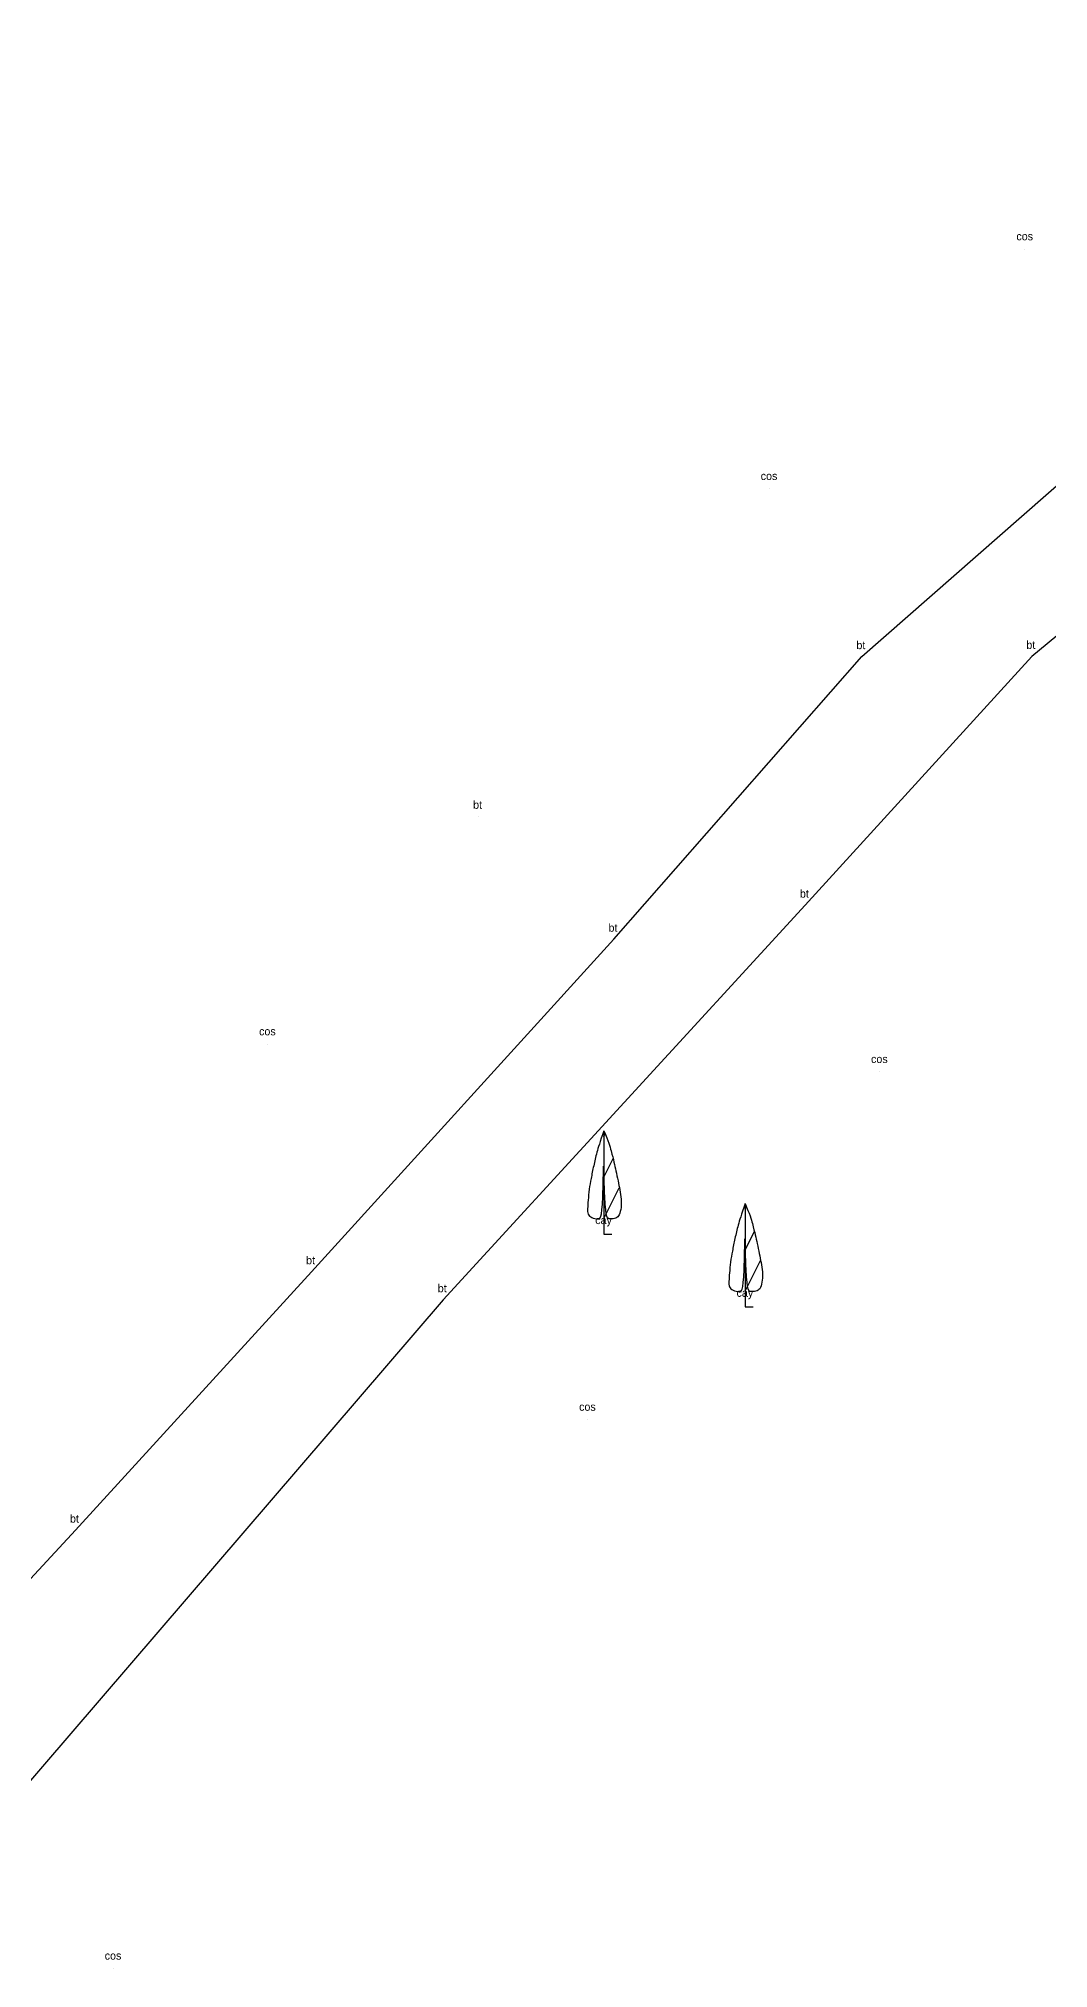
# Model space of a CAD drawing. Extents: x 543979 to 544300, y 1852451 to 1852854.
# Drawn here: x 544234.85 to 544260.07, y 1852514.12 to 1852562.35 of the extents above; entities that cross this region are included whole.
import ezdxf

# ---------------------------------------------------------------- set-up
doc = ezdxf.new("R2010")
doc.units = 0
for name, color, linetype in [('Level 2', 7, 'Continuous'), ('Level 30', 7, 'Continuous'), ('Level 4', 7, 'Continuous'), ('Level 5', 7, 'Continuous')]:
    doc.layers.add(name, color=color, linetype=linetype)

# ---------------------------------------------------------------- blocks, each defined once
blk = doc.blocks.new('POINT_DISPLAY')
blk.add_line((0, 0), (0, 0))
blk = doc.blocks.new('A$C63284C57')
at = {"layer": 'Level 5'}
blk.add_line((9.2, 8.5), (9.2, 0), dxfattribs=at)
for points in [[(9.2, 57.4), (9.2, 13.9)], [(9.2, 57.4), (9.2, 0), (13.7, 0)], [(9.2, 57.4), (9.2, 57.1)], [(9.2, 54.3), (9.9, 55.6)], [(9.2, 31.6), (14.4, 42)], [(9.2, 8.8), (17.7, 25.8)], [(9.2, 13.9), (9.2, 6.5)], [(9.2, 6.5), (9.2, 1.5)], [(9.2, 1.5), (9.2, 0)]]:
    blk.add_lwpolyline(points, dxfattribs=at)
for points in [[(9.2, 57.4), (7.1, 51.1), (5.2, 45.2), (3.6, 38.1), (2.1, 30.7), (1.1, 25.1), (0.5, 18.5), (0.2, 14.1), (0.2, 10.9), (2.4, 9.1), (6.1, 8.3), (9.2, 8.5), (9.2, 57.4), (9.2, 8.5)], [(9.2, 57.4), (11.8, 51.7), (13.4, 45.8), (15, 39.8), (15.9, 35.4), (17.2, 29.5), (18.1, 24.7), (19, 19.4), (19, 14.8), (17.8, 10.3), (16.2, 8.8), (12.6, 8.4), (9.2, 8.5), (9.2, 57.4), (9.2, 8.5)]]:
    blk.add_open_spline(points, degree=3, dxfattribs=at)

msp = doc.modelspace()

# ---------------------------------------------------------------- linework, layer by layer
at = {"layer": 'Level 30'}
msp.add_lwpolyline([(544286.123, 1852558.072), (544283.361, 1852558.934), (544280.03, 1852559.35), (544274.777, 1852558.31), (544268.634, 1852554.328), (544259.654, 1852546.91), (544253.997, 1852540.694), (544244.951, 1852530.833), (544233.519, 1852517.516), (544230.847, 1852519.761), (544235.765, 1852525.076), (544241.662, 1852531.532), (544249.216, 1852539.842), (544255.409, 1852546.904), (544264.063, 1852554.492), (544268.989, 1852558.383), (544272.878, 1852560.824), (544275.554, 1852561.85), (544277.718, 1852562.294), (544281.212, 1852562.347), (544286.552, 1852561.02)], dxfattribs=at)

# ---------------------------------------------------------------- block references
at = {"xscale": 0.04499827870167792, "yscale": 0.04499827870167792}
for p in [(544248.55, 1852532.469), (544252.08, 1852530.652)]:
    msp.add_blockref('A$C63284C57', p, dxfattribs=at)
at = {"layer": 'Level 2', "xscale": 0.1, "yscale": 0.10000000000000002}
for p in [(544259.485, 1852557.088), (544253.098, 1852551.098), (544255.409, 1852546.904), (544259.654, 1852546.91), (544245.834, 1852542.915), (544253.997, 1852540.694), (544249.216, 1852539.842), (544240.567, 1852537.22), (544255.854, 1852536.528), (544248.965, 1852532.469), (544241.662, 1852531.532), (544244.951, 1852530.833), (544252.495, 1852530.652), (544248.561, 1852527.838), (544235.765, 1852525.076), (544236.711, 1852514.122)]:
    msp.add_blockref('POINT_DISPLAY', p, dxfattribs=at)

# ---------------------------------------------------------------- texts
at = {"layer": 'Level 4'}
for s, p in [('cos', (544259.272, 1852557.307)), ('cos', (544252.885, 1852551.317)), ('bt', (544255.276, 1852547.09)), ('bt', (544259.521, 1852547.096)), ('bt', (544245.701, 1852543.101)), ('bt', (544253.864, 1852540.88)), ('bt', (544249.083, 1852540.028)), ('cos', (544240.354, 1852537.439)), ('cos', (544255.641, 1852536.747)), ('cay', (544248.752, 1852532.722)), ('bt', (544241.529, 1852531.718)), ('bt', (544244.818, 1852531.019)), ('cay', (544252.282, 1852530.905)), ('cos', (544248.348, 1852528.057)), ('bt', (544235.632, 1852525.262)), ('cos', (544236.498, 1852514.341))]:
    msp.add_text(s, height=0.2, dxfattribs=at).set_placement(p)

doc.saveas('drawing.dxf')
